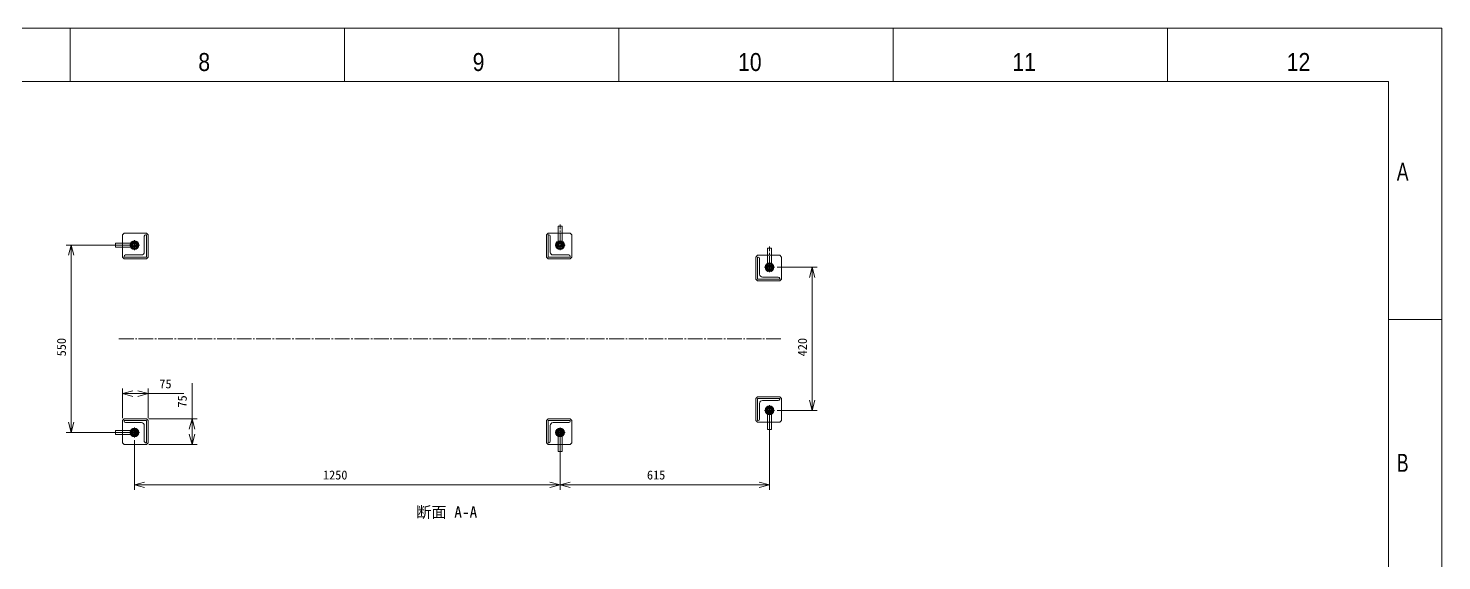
# Model space of a CAD drawing. Units: millimetres at full size. Extents: x -24503 to 24503, y -7436 to 7436.
# Drawn here: x 8284 to 12435, y 5689 to 7252 of the extents above; entities that cross this region are included whole.
import ezdxf
from ezdxf.enums import TextEntityAlignment as Align

# ---------------------------------------------------------------- set-up
doc = ezdxf.new("R2010")
doc.units = ezdxf.units.MM
doc.header["$LTSCALE"] = 4.8
doc.linetypes.add('CHAIN2', pattern=[12, 9, -1, 1, -1])
for name, color, linetype, lineweight in [('0-2_08_DIM', 3, 'Continuous', 9), ('0-4_0', 2, 'Continuous', 9), ('0-6_05_CENTER', 2, 'CHAIN2', 9), ('0-7_04_HIDDEN', 7, 'Continuous', 9), ('0-8_10_DRAFT', 1, 'Continuous', 9), ('1-1_Defpoints', 134, 'Continuous', 9), ('1-2_99_図枠', 134, 'Continuous', 9)]:
    doc.layers.add(name, color=color, linetype=linetype, lineweight=lineweight)
doc.styles.add('ＭＳ ゴシック', font='')
doc.styles.add('ＭＳ Ｐゴシック', font='')
doc.styles.get('ＭＳ ゴシック').set_extended_font_data('MS Gothic')
doc.styles.get('ＭＳ Ｐゴシック').set_extended_font_data('MS PGothic')

# ---------------------------------------------------------------- blocks, each defined once
blk = doc.blocks.new('12b_1_1_1_1')
at = {"layer": '0-7_04_HIDDEN', "linetype": 'CHAIN2'}
for p, q in [((14.766, 0), (-14.766, 0)), ((0, -14.766), (0, 14.766))]:
    blk.add_line(p, q, dxfattribs=at)
at = {"layer": '0-7_04_HIDDEN'}
for p, q in [((5.475, 9.483), (-5.475, 9.483)), ((-5.475, -9.483), (5.475, -9.483))]:
    blk.add_line(p, q, dxfattribs=at)
for points in [[(-5.475, 9.483), (-10.95, 0), (-5.475, -9.483)], [(5.475, -9.483), (10.95, 0), (5.475, 9.483)]]:
    blk.add_lwpolyline(points, dxfattribs=at)
for radius in [13, 10.75, 9.483, 6, 4.75]:
    blk.add_circle((0, 0), radius, dxfattribs=at)
at = {"layer": '0-8_10_DRAFT', "style": 'ＭＳ ゴシック', "width": 0.6}
blk.add_text('Ｍ１２', height=1.1, dxfattribs=at).set_placement((0.31, 0.093), align=Align.BOTTOM_LEFT)
blk = doc.blocks.new('A$C402B3D07_1_1')
at = {"layer": '0-7_04_HIDDEN'}
for p, q in [((0, 0), (-65, 0)), ((-65, -2), (-65, 0)), ((0, 0), (0, -65)), ((-61, -6), (-14.5, -6)), ((-6, -14.5), (-6, -61)), ((-2, -65), (0, -65))]:
    blk.add_line(p, q, dxfattribs=at)
for centre, radius, start, end in [((-61, -2), 4, 180, 270), ((-14.5, -14.5), 8.5, 0, 90), ((-2, -61), 4, 180, 270)]:
    blk.add_arc(centre, radius, start, end, dxfattribs=at)
blk = doc.blocks.new('A$C61410F50_1_1')
at = {"layer": '0-4_0', "color": 134}
for points in [[(-30, 510), (35, 510), (40, 515), (40, 580), (35, 585), (-30, 585), (-35, 580), (-35, 515)], [(1215, 510), (1280, 510), (1285, 515), (1285, 580), (1280, 585), (1215, 585), (1210, 580), (1210, 515)], [(1830, 445), (1895, 445), (1900, 450), (1900, 515), (1895, 520), (1830, 520), (1825, 515), (1825, 450)], [(1830, 105), (1895, 105), (1900, 100), (1900, 35), (1895, 30), (1830, 30), (1825, 35), (1825, 100)], [(-30, 40), (35, 40), (40, 35), (40, -30), (35, -35), (-30, -35), (-35, -30), (-35, 35)], [(1215, 40), (1280, 40), (1285, 35), (1285, -30), (1280, -35), (1215, -35), (1210, -30), (1210, 35)]]:
    blk.add_lwpolyline(points, close=True, dxfattribs=at)
for centre in [(0, 550), (1250, 550), (1865, 485), (1865, 65), (0, 0), (1250, 0)]:
    blk.add_circle(centre, 7, dxfattribs=at)
at = {"layer": '0-6_05_CENTER'}
for p, q in [((10.341, 550), (-10.341, 550)), ((0, 560.341), (0, 539.659)), ((1260.341, 550), (1239.659, 550)), ((1250, 560.341), (1250, 539.659)), ((1875.341, 485), (1854.659, 485)), ((1865, 495.341), (1865, 474.659)), ((-45.306, 275), (1898.482, 275)), ((1875.341, 65), (1854.659, 65)), ((1865, 54.659), (1865, 75.341)), ((10.341, 0), (-10.341, 0)), ((0, -10.341), (0, 10.341)), ((1260.341, 0), (1239.659, 0)), ((1250, -10.341), (1250, 10.341))]:
    blk.add_line(p, q, dxfattribs=at)
at = {"layer": '0-4_0', "xscale": -1, "rotation": 180}
blk.add_blockref('A$C402B3D07_1_1', (35, 515), dxfattribs=at)
at = {"layer": '0-4_0', "rotation": 180}
for p in [(1215, 515), (1830, 450)]:
    blk.add_blockref('A$C402B3D07_1_1', p, dxfattribs=at)
at = {"layer": '0-4_0', "xscale": -1}
for p in [(1830, 100), (1215, 35)]:
    blk.add_blockref('A$C402B3D07_1_1', p, dxfattribs=at)
at = {"layer": '0-4_0'}
blk.add_blockref('A$C402B3D07_1_1', (35, 35), dxfattribs=at)
blk = doc.blocks.new('A$C3BCA474D_1_1')
at = {"layer": '0-4_0', "color": 134, "linetype": 'CHAIN2'}
for p, q in [((-10.345, 0), (60.516, 0)), ((0, 9.961), (0, -9.961))]:
    blk.add_line(p, q, dxfattribs=at)
at = {"layer": '0-4_0', "color": 134}
blk.add_lwpolyline([(0, -6), (56, -6), (56, 6), (0, 6)], dxfattribs=at)
for radius in [6, 5.053]:
    blk.add_circle((0, 0), radius, dxfattribs=at)
blk = doc.blocks.new('_Open30')
at = {"layer": '0-2_08_DIM'}
blk.add_line((0, 0), (-1, 0), dxfattribs=at)
blk.add_lwpolyline([(-1, 0.26795), (0, 0), (-1, -0.26795)], dxfattribs=at)

msp = doc.modelspace()

# ---------------------------------------------------------------- linework, layer by layer
at = {"layer": '0-2_08_DIM'}
for p, q in [((8578.009, 6615.008), (8395.075, 6615.008)), ((8410.075, 6095.008), (8410.075, 6585.008)), ((8573.584, 6065.008), (8395.075, 6065.008)), ((8595.85, 6042.742), (8595.85, 5896.576)), ((9845.85, 6047.167), (9845.85, 5896.576)), ((8625.85, 5911.576), (9815.85, 5911.576))]:
    msp.add_line(p, q, dxfattribs=at)
at = {"layer": '0-2_08_DIM', "color": 4}
for p, q in [((10483.116, 6550.008), (10601.109, 6550.008)), ((10586.109, 6160.008), (10586.109, 6520.008)), ((8560.85, 6107.508), (8560.85, 6194.136)), ((8635.85, 6107.508), (8635.85, 6194.136)), ((8765.002, 6105.008), (8765.002, 6210.008)), ((8590.85, 6179.136), (8605.85, 6179.136)), ((8635.85, 6179.136), (8740.85, 6179.136)), ((8638.35, 6105.008), (8780.002, 6105.008)), ((10460.85, 6107.742), (10460.85, 5896.576)), ((10483.116, 6130.008), (10601.109, 6130.008)), ((8765.002, 6060.008), (8765.002, 6075.008)), ((8638.35, 6030.008), (8780.002, 6030.008)), ((9845.85, 6047.167), (9845.85, 5896.576)), ((9875.85, 5911.576), (10430.85, 5911.576))]:
    msp.add_line(p, q, dxfattribs=at)
at = {"layer": '1-1_Defpoints'}
msp.add_lwpolyline([(2767.39, 415.766), (12435.079, 415.766), (12435.079, 7251.506), (2767.39, 7251.506)], close=True, dxfattribs=at)
at = {"layer": '1-2_99_図枠'}
for p, q in [((8406.875, 7095.49), (8406.875, 7251.506)), ((9212.516, 7095.49), (9212.516, 7251.506)), ((10018.157, 7095.49), (10018.157, 7251.506)), ((10018.157, 7095.49), (10018.157, 7251.506)), ((10823.798, 7095.49), (10823.798, 7251.506)), ((11629.438, 7095.49), (11629.438, 7251.506)), ((12435.079, 6396.951), (12279.064, 6396.951))]:
    msp.add_line(p, q, dxfattribs=at)
msp.add_lwpolyline([(3234.957, 571.084), (12279.064, 571.084), (12279.064, 7095.49), (3234.957, 7095.49)], close=True, dxfattribs=at)

# ---------------------------------------------------------------- block references
at = {"layer": '0-2_08_DIM', "xscale": 30, "yscale": 30}
for p, rotation in [((8410.075, 6615.008), 90), ((10586.109, 6550.008), 90), ((8560.85, 6179.136), 180), ((10586.109, 6130.008), 270), ((8765.002, 6105.008), 90), ((8410.075, 6065.008), 270), ((8765.002, 6030.008), 270), ((8595.85, 5911.576), 180), ((9845.85, 5911.576), 180)]:
    msp.add_blockref('_Open30', p, dxfattribs=dict(at, rotation=rotation))
for p in [(8635.85, 6179.136), (9845.85, 5911.576), (10460.85, 5911.576)]:
    msp.add_blockref('_Open30', p, dxfattribs=at)
at = {"layer": '0-4_0'}
for name, p in [('A$C61410F50_1_1', (8595.85, 6065.008)), ('12b_1_1_1_1', (8595.85, 6615.008)), ('12b_1_1_1_1', (9845.85, 6615.008)), ('12b_1_1_1_1', (10460.85, 6550.008)), ('12b_1_1_1_1', (10460.85, 6130.008)), ('12b_1_1_1_1', (8595.85, 6065.008)), ('12b_1_1_1_1', (9845.85, 6065.008))]:
    msp.add_blockref(name, p, dxfattribs=at)
at = {"layer": '0-7_04_HIDDEN', "xscale": -1, "rotation": 270}
for p in [(9845.85, 6615.008), (10460.85, 6550.008)]:
    msp.add_blockref('A$C3BCA474D_1_1', p, dxfattribs=at)
at = {"layer": '0-7_04_HIDDEN', "xscale": -1}
msp.add_blockref('A$C3BCA474D_1_1', (8595.85, 6615.008), dxfattribs=at)
at = {"layer": '0-7_04_HIDDEN'}
for p, rotation in [((10460.85, 6130.008), 270), ((8595.85, 6065.008), 180), ((9845.85, 6065.008), 270)]:
    msp.add_blockref('A$C3BCA474D_1_1', p, dxfattribs=dict(at, rotation=rotation))

# ---------------------------------------------------------------- texts
at = {"layer": '0-2_08_DIM', "style": 'ＭＳ ゴシック'}
msp.add_text('550', height=26.39, rotation=90, dxfattribs=at).set_placement((8402.575, 6288.58), align=Align.BOTTOM_LEFT)
at = {"layer": '0-2_08_DIM', "color": 4, "style": 'ＭＳ ゴシック'}
for s, p in [('420', (10578.609, 6288.58)), ('75', (8757.502, 6138.223))]:
    msp.add_text(s, height=26.39, rotation=90, dxfattribs=at).set_placement(p, align=Align.BOTTOM_LEFT)
for s, p in [('75', (8669.065, 6186.636)), ('615', (10101.065, 5919.076))]:
    msp.add_text(s, height=26.39, dxfattribs=at).set_placement(p, align=Align.BOTTOM_LEFT)
at = {"layer": '0-2_08_DIM', "style": 'ＭＳ ゴシック'}
for s, height, p in [('1250', 26.39, (9149.707, 5919.076)), ('断面 A-A', 32.99, (9422.796, 5804.933))]:
    msp.add_text(s, height=height, dxfattribs=at).set_placement(p, align=Align.BOTTOM_LEFT)
at = {"layer": '1-2_99_図枠', "style": 'ＭＳ Ｐゴシック'}
for s, width, p in [('8', 0.9, (8783.511, 7110.219)), ('9', 0.9, (9589.152, 7110.219)), ('10', 0.9, (10368.608, 7110.219)), ('11', 0.9, (11174.249, 7110.219)), ('12', 0.9, (11979.89, 7110.219)), ('A', 0.75, (12303.066, 6788.225)), ('B', 0.75, (12303.066, 5933.67))]:
    msp.add_text(s, height=52.79, dxfattribs=dict(at, width=width)).set_placement(p, align=Align.BOTTOM_LEFT)

doc.saveas('drawing.dxf')
